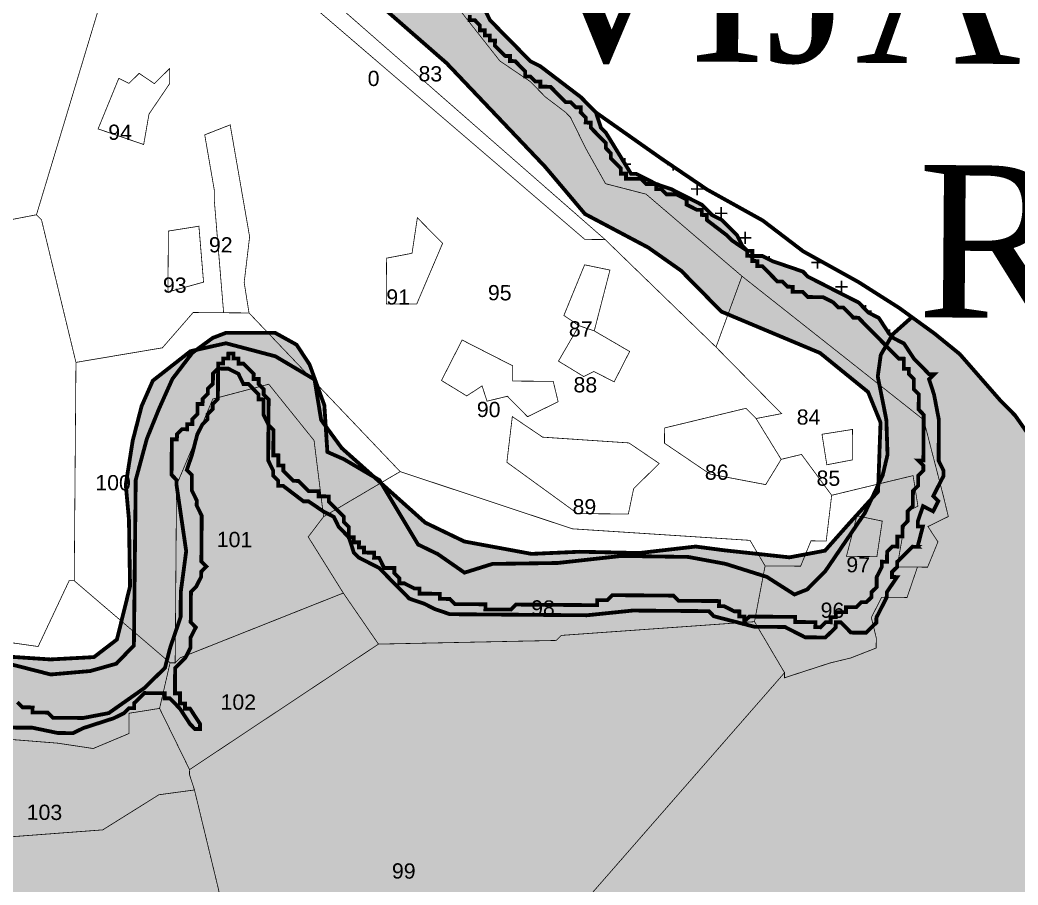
# Model space of a CAD drawing. Header units: metres. Extents: x 317370 to 326712, y 1824935 to 1838812.
# Drawn here: x 324540 to 325332, y 1826476 to 1827162 of the extents above; entities that cross this region are included whole.
import ezdxf

# ---------------------------------------------------------------- set-up
doc = ezdxf.new("R2010")
doc.units = ezdxf.units.M
doc.header["$MEASUREMENT"] = 0
for name, color, linetype in [('CRZ LINE FOR RIVER OR CREEK', 84, 'Continuous'), ('HAZARDS LINE', 1, 'Continuous'), ('INTERTIDAL ZONE', 5, 'Continuous'), ('LOW TIDE LINE', 5, 'Continuous'), ('MANGROOVE', 112, 'Continuous'), ('NDZ-200M FROM CRZ', 30, 'Continuous'), ('RIVER', 4, 'Continuous'), ('RIVER TEXT', 7, 'Continuous'), ('SURVEY NO.', 7, 'Continuous'), ('SURVEY PLOT BOUNDARY', 35, 'Continuous')]:
    doc.layers.add(name, color=color, linetype=linetype)
doc.layers.add('HIGH TIDE LINE', color=7, linetype='Continuous', true_color=0xff00c5)
doc.styles.add('PDF Arial', font='arial.ttf')
doc.styles.get("Standard").update_dxf_attribs({"font": 'times.ttf'})

# ---------------------------------------------------------------- blocks, each defined once
blk = doc.blocks.new('81')
at = {"layer": 'INTERTIDAL ZONE'}
h = blk.add_hatch(dxfattribs=at)
h.set_pattern_fill('CROSS', color=256, scale=3.023389, angle=-0.45083)
h.set_pattern_definition([(359.54917, (306983.874, 1824194.798), (19.348987, 19.046862), [9.59926, -28.79778]), (89.54917, (306988.635, 1824189.961), (-19.046862, 19.348987), [9.59926, -28.79778])])
h.paths.add_polyline_path([(325205.59, 1826954.33), (325161.44, 1826978.87), (325129.38, 1827003.31), (325085.23, 1827027.85), (325049.15, 1827052.32), (324997.03, 1827089.02), (325000.97, 1827076.89), (325004.97, 1827072.83), (325024.87, 1827040.42), (325028.9, 1827040.39), (325044.96, 1827032.2), (325057.02, 1827028.07), (325081.11, 1827015.79), (325089.11, 1827007.66), (325097.14, 1827003.57), (325105.13, 1826995.44), (325109.13, 1826991.38), (325113.1, 1826983.28), (325117.1, 1826979.22), (325121.13, 1826979.19), (325121.1, 1826975.16), (325129.16, 1826975.09), (325137.19, 1826971), (325161.31, 1826962.74), (325165.31, 1826958.68), (325181.37, 1826950.49), (325205.46, 1826938.21), (325213.46, 1826930.08), (325221.49, 1826925.99), (325229.45, 1826913.83), (325231.7, 1826911.54), (325232.55, 1826913), (325247.78, 1826926.58), (325237.67, 1826933.92)])
at = {"layer": 'MANGROOVE'}
h = blk.add_hatch(dxfattribs=at)
h.set_pattern_fill('GRASS', color=256, scale=0.604678, angle=-0.45083)
h.set_pattern_definition([(89.54917, (306983.874, 1824194.798), (-10.7745325, 10.9454397), [2.879778, -18.840867]), (44.54917, (306983.874, 1824194.798), (-10.774532, 10.94544), [2.879778, -12.479037]), (134.54917, (306983.874, 1824194.798), (-10.94544, -10.774532), [2.879778, -12.479037])])
h.paths.add_polyline_path([(325443.81, 1826492.85), (325440.1, 1826533.2), (325432.36, 1826573.57), (325428.48, 1826593.76), (325412.68, 1826634.2), (325393.19, 1826719.02), (325373.48, 1826775.62), (325369.51, 1826783.71), (325349.65, 1826820.15), (325329.71, 1826848.53), (325321.72, 1826856.66), (325317.72, 1826860.72), (325285.76, 1826897.26), (325265.73, 1826913.54), (325247.78, 1826926.58), (325232.55, 1826913), (325223.07, 1826896.62), (325220.69, 1826879.45), (325227.52, 1826845.01), (325228.43, 1826817.34), (325224.56, 1826800.93), (325210.48, 1826771.14), (325179.03, 1826724.92), (325164.7, 1826710.45), (325154.57, 1826706.42), (325132.61, 1826720.42), (325099.78, 1826730.77), (325070.27, 1826736.24), (325017.17, 1826737.03), (324966.63, 1826731.45), (324914.82, 1826730.69), (324892.69, 1826723.76), (324871.49, 1826738.51), (324855.84, 1826746.11), (324825.2, 1826797.18), (324796.9, 1826813.85), (324783.86, 1826819.56), (324781.46, 1826856.7), (324769.75, 1826888.93), (324759.4, 1826904.71), (324742.27, 1826914.19), (324703.37, 1826914.12), (324692.86, 1826910.1), (324676.69, 1826898.26), (324660.82, 1826877.46), (324650.15, 1826853.62), (324640.62, 1826830.14), (324631.76, 1826797.32), (324630.3, 1826665.98), (324616.35, 1826651.51), (324595.73, 1826645.69), (324564.29, 1826642.95), (324528.08, 1826652.2), (324484.11, 1826673.11), (324465.62, 1826699.04), (324453.17, 1826732.78), (324404.83, 1826791.99), (324379.88, 1826805.65), (324352.56, 1826804.37), (324321.88, 1826803.11), (324204.26, 1826845.21), (324196.63, 1826872.93), (324180.3, 1826889.5), (324143.03, 1826906.62), (324113.13, 1826908.72), (324071.87, 1826894.84), (324019.2, 1826873.56), (323994.13, 1826872.26), (323968.41, 1826884.42), (323939.32, 1826894.37), (323904.1, 1826886.42), (323858.36, 1826872.21), (323820.02, 1826858.29), (323790.38, 1826847.68), (323774.94, 1826833.22), (323766.16, 1826811.61), (323759.21, 1826783.64), (323759.49, 1826772.95), (323772.91, 1826768.36), (323781.08, 1826755.9), (323783.93, 1826750.08), (323785.48, 1826747.7), (323790.96, 1826732.33), (323788.83, 1826716.85), (323788.79, 1826711.49), (323788.73, 1826703.42), (323788.63, 1826691.33), (323784.51, 1826679.27), (323780.35, 1826663.17), (323776.16, 1826643.05), (323788.22, 1826638.92), (323812.4, 1826638.73), (323836.59, 1826638.54), (323848.62, 1826630.38), (323860.71, 1826630.29), (323876.86, 1826634.19), (323884.96, 1826638.16), (323897.11, 1826646.13), (323909.24, 1826650.06), (323917.33, 1826654.03), (323929.52, 1826666.03), (323933.55, 1826666), (323941.67, 1826674), (323953.77, 1826673.9), (323965.89, 1826677.84), (323986.04, 1826677.68), (323994.14, 1826681.65), (323998.2, 1826685.65), (324006.32, 1826693.65), (324018.42, 1826693.55), (324022.45, 1826693.52), (324038.57, 1826693.39), (324054.73, 1826697.3), (324066.79, 1826693.17), (324082.85, 1826684.98), (324094.84, 1826672.79), (324106.81, 1826656.57), (324110.78, 1826648.48), (324114.81, 1826648.45), (324118.74, 1826636.32), (324130.61, 1826608.01), (324138.45, 1826579.72), (324146.35, 1826559.5), (324158.13, 1826519.09), (324165.97, 1826490.81), (324169.84, 1826470.62), (324169.68, 1826450.46), (324169.52, 1826430.31), (324169.27, 1826398.06), (324169.08, 1826373.87), (324176.95, 1826349.62), (324188.92, 1826333.39), (324204.94, 1826321.17), (324237.06, 1826304.79), (324269.18, 1826288.42), (324293.3, 1826280.16), (324321.49, 1826275.91), (324341.64, 1826275.75), (324353.73, 1826275.65), (324365.83, 1826275.56), (324377.92, 1826275.46), (324385.98, 1826275.4), (324414.23, 1826279.21), (324422.29, 1826279.15), (324442.44, 1826278.99), (324486.81, 1826282.67), (324531.15, 1826282.32), (324567.46, 1826286.07), (324591.64, 1826285.88), (324631.89, 1826277.5), (324668.1, 1826269.15), (324716.28, 1826244.58), (324760.46, 1826224.07), (324772.52, 1826219.95), (324792.64, 1826215.76), (324828.86, 1826207.41), (324840.92, 1826203.28), (324893.25, 1826194.81), (324941.62, 1826194.43), (324981.96, 1826198.14), (325014.21, 1826197.89), (325018.24, 1826197.86), (325034.39, 1826201.76), (325111.04, 1826209.22), (325163.41, 1826204.78), (325167.44, 1826204.75), (325175.53, 1826208.71), (325207.84, 1826216.52), (325228.03, 1826220.4), (325232.09, 1826224.4), (325252.31, 1826232.3), (325264.43, 1826236.24), (325280.62, 1826244.17), (325284.65, 1826244.14), (325296.8, 1826252.11), (325333.27, 1826276.01), (325361.71, 1826304.01), (325406.4, 1826348), (325430.9, 1826388.13), (325443.31, 1826428.35), (325447.72, 1826476.69)])
at = {"layer": 'NDZ-200M FROM CRZ'}
h = blk.add_hatch(dxfattribs=at)
h.set_pattern_fill('CROSS', color=256, scale=3.023389, angle=-0.45083)
h.set_pattern_definition([(359.54917, (306983.874, 1824194.798), (19.348987, 19.046862), [9.59926, -28.79778]), (89.54917, (306988.635, 1824189.961), (-19.046862, 19.348987), [9.59926, -28.79778])])
h.paths.add_polyline_path([(325227.83, 1826708.23), (325235.99, 1826720.26), (325231.96, 1826720.29), (325231.99, 1826724.32), (325236.05, 1826728.32), (325236.09, 1826732.35), (325240.15, 1826736.35), (325248.27, 1826744.35), (325252.3, 1826744.32), (325256.46, 1826760.41), (325252.43, 1826760.44), (325252.46, 1826764.48), (325256.59, 1826776.54), (325264.62, 1826772.44), (325268.71, 1826780.47), (325264.71, 1826784.54), (325272.9, 1826800.6), (325272.93, 1826804.63), (325268.97, 1826812.73), (325269.22, 1826844.98), (325265.35, 1826865.17), (325261.41, 1826877.29), (325265.48, 1826881.29), (325261.44, 1826881.32), (325257.45, 1826885.39), (325249.45, 1826893.51), (325241.48, 1826905.67), (325233.45, 1826909.76), (325229.45, 1826913.83), (325221.49, 1826925.99), (325213.46, 1826930.08), (325205.46, 1826938.21), (325181.37, 1826950.49), (325165.31, 1826958.68), (325161.31, 1826962.74), (325137.19, 1826971), (325129.16, 1826975.09), (325121.1, 1826975.16), (325121.13, 1826979.19), (325117.1, 1826979.22), (325113.1, 1826983.28), (325109.13, 1826991.38), (325105.13, 1826995.44), (325097.14, 1827003.57), (325089.11, 1827007.66), (325081.11, 1827015.79), (325057.02, 1827028.07), (325044.96, 1827032.2), (325028.9, 1827040.39), (325024.87, 1827040.42), (325004.97, 1827072.83), (325000.97, 1827076.89), (324997.03, 1827089.02), (324993.03, 1827093.08), (324985.04, 1827101.21), (324952.98, 1827125.65), (324944.95, 1827129.74), (324940.95, 1827133.81), (324912.96, 1827162.25), (324908.99, 1827170.34), (324904.99, 1827174.41), (324900.96, 1827174.44), (324884.93, 1827186.66), (324884.96, 1827190.69), (324868.97, 1827206.94), (324856.97, 1827219.13), (324844.97, 1827231.32), (324840.98, 1827235.38), (324816.92, 1827251.7), (324804.89, 1827259.86), (324796.86, 1827263.95), (324788.83, 1827268.05), (324784.83, 1827272.11), (324760.71, 1827280.36), (324756.71, 1827284.43), (324724.46, 1827284.68), (324720.46, 1827288.74), (324712.4, 1827288.81), (324704.41, 1827296.93), (324668.32, 1827321.41), (324648.29, 1827337.69), (324640.29, 1827345.82), (324636.29, 1827349.88), (324628.3, 1827358.01), (324624.27, 1827358.04), (324620.27, 1827362.1), (324575.93, 1827362.45), (324543.75, 1827370.77), (324523.62, 1827374.96), (324491.41, 1827379.24), (324475.29, 1827379.37), (324459.23, 1827387.56), (324427.01, 1827391.84), (324418.98, 1827395.94), (324410.92, 1827396), (324406.92, 1827400.07), (324394.83, 1827400.16), (324386.74, 1827396.19), (324362.52, 1827392.35), (324358.46, 1827388.35), (324350.4, 1827388.42), (324342.3, 1827384.45), (324326.18, 1827384.57), (324322.12, 1827380.57), (324310.03, 1827380.67), (324297.96, 1827384.8), (324281.87, 1827388.95), (324257.78, 1827401.24), (324233.69, 1827413.52), (324201.58, 1827429.9), (324185.52, 1827438.09), (324181.52, 1827442.16), (324173.52, 1827450.28), (324173.58, 1827458.35), (324169.65, 1827470.47), (324162.12, 1827539.07), (324162.22, 1827551.16), (324154.32, 1827571.38), (324146.35, 1827583.54), (324110.49, 1827636.23), (324062.62, 1827701.12), (324042.63, 1827721.43), (324038.66, 1827729.53), (324034.69, 1827737.62), (324030.7, 1827741.68), (324026.73, 1827749.78), (323986.86, 1827806.54), (323954.9, 1827843.07), (323938.91, 1827859.32), (323930.85, 1827859.39), (323926.85, 1827863.45), (323922.82, 1827863.48), (323922.85, 1827867.51), (323918.88, 1827875.61), (323918.91, 1827879.64), (323910.91, 1827887.77), (323902.92, 1827895.89), (323870.92, 1827928.4), (323862.93, 1827936.52), (323851.02, 1827960.81), (323836.2, 1827980.9), (323793.24, 1827955.47), (323830.39, 1827900.49), (323954.07, 1827777.29), (324055.99, 1827626.58), (324109.79, 1827547.54), (324119.29, 1827474.9), (324136.99, 1827418.32), (324155.35, 1827380.03), (324209.92, 1827345.91), (324276.71, 1827330.3), (324329.8, 1827332.13), (324391.58, 1827351.02), (324491.03, 1827330.87), (324559.44, 1827316.22), (324614.42, 1827305.39), (324671.99, 1827261.07), (324716.02, 1827236.37), (324752.27, 1827232.05), (324764.33, 1827227.92), (324878.43, 1827128.25), (324956.65, 1827045.97), (324988.34, 1827008.45), (325038.51, 1826981.85), (325064.57, 1826963.5), (325096.56, 1826931), (325174.91, 1826898.13), (325213.01, 1826867.14), (325222.88, 1826842.93), (325220.94, 1826788.15), (325198.03, 1826762.89), (325178.82, 1826741.22), (325150.6, 1826735.91), (325099.1, 1826741.49), (325076.16, 1826744.49), (325031.4, 1826739.36), (324984.21, 1826740.38), (324945.9, 1826738.67), (324892.61, 1826748.5), (324861.45, 1826763.52), (324795.27, 1826822.63), (324778.91, 1826844.94), (324773.66, 1826877.1), (324742.58, 1826895.5), (324703.34, 1826905.87), (324675.2, 1826899.55), (324645.33, 1826876.16), (324636.44, 1826856), (324629.36, 1826828.52), (324623.86, 1826793.61), (324626.36, 1826766.2), (324627.25, 1826712.95), (324616.84, 1826670.7), (324598.59, 1826656.73), (324564.05, 1826654.88), (324528.05, 1826657.29), (324477.86, 1826681.87), (324448.28, 1826711.1), (324436.46, 1826753.21), (324425.2, 1826783.17), (324391.98, 1826799.56), (324335.68, 1826817.62), (324290.95, 1826819.24), (324313.27, 1826760.79), (324325.33, 1826763.71), (324357.57, 1826763.45), (324377.63, 1826751.2), (324381.66, 1826751.17), (324385.66, 1826747.11), (324385.63, 1826743.07), (324397.5, 1826714.76), (324409.43, 1826694.51), (324409.37, 1826686.45), (324405.34, 1826686.48), (324405.27, 1826678.41), (324409.31, 1826678.38), (324417.27, 1826666.22), (324425.24, 1826654.07), (324441.3, 1826645.88), (324445.33, 1826645.85), (324473.39, 1826625.47), (324485.45, 1826621.34), (324497.47, 1826613.18), (324509.54, 1826609.06), (324525.63, 1826604.9), (324533.66, 1826600.8), (324549.78, 1826600.68), (324569.9, 1826596.49), (324581.99, 1826596.39), (324590.09, 1826600.36), (324614.33, 1826608.23), (324622.43, 1826612.2), (324626.49, 1826616.2), (324630.52, 1826616.17), (324630.55, 1826620.2), (324638.68, 1826628.2), (324654.8, 1826628.07), (324654.77, 1826624.04), (324658.8, 1826624.01), (324666.8, 1826615.88), (324674.76, 1826603.72), (324678.76, 1826599.66), (324682.79, 1826599.63), (324682.83, 1826603.66), (324674.86, 1826615.82), (324670.83, 1826615.85), (324670.86, 1826619.88), (324666.83, 1826619.91), (324666.89, 1826627.98), (324662.86, 1826628.01), (324663.02, 1826648.16), (324671.15, 1826656.16), (324675.24, 1826664.19), (324675.3, 1826672.26), (324679.4, 1826680.29), (324675.4, 1826684.35), (324675.59, 1826708.54), (324679.65, 1826712.54), (324683.75, 1826720.57), (324683.78, 1826724.6), (324687.84, 1826728.6), (324683.84, 1826732.67), (324684.13, 1826768.95), (324680.16, 1826777.04), (324680.19, 1826781.07), (324676.22, 1826789.17), (324676.32, 1826801.26), (324672.32, 1826805.33), (324676.45, 1826817.39), (324680.6, 1826833.48), (324684.7, 1826841.51), (324688.76, 1826845.51), (324688.79, 1826849.54), (324692.85, 1826853.54), (324692.89, 1826857.58), (324696.95, 1826861.57), (324697.14, 1826885.76), (324705.2, 1826885.7), (324713.23, 1826881.6), (324717.2, 1826873.51), (324721.23, 1826873.48), (324729.23, 1826865.35), (324729.19, 1826861.32), (324733.23, 1826861.29), (324733.13, 1826849.2), (324737.1, 1826841.1), (324736.88, 1826812.88), (324740.84, 1826804.79), (324740.81, 1826800.75), (324744.81, 1826796.69), (324744.78, 1826792.66), (324748.81, 1826792.63), (324764.84, 1826780.41), (324768.87, 1826780.38), (324780.9, 1826772.22), (324788.93, 1826768.12), (324792.89, 1826760.03), (324796.89, 1826755.97), (324800.89, 1826751.9), (324804.83, 1826739.78), (324808.83, 1826735.71), (324824.89, 1826727.52), (324832.88, 1826719.4), (324836.88, 1826715.33), (324840.88, 1826711.27), (324848.88, 1826703.15), (324860.94, 1826699.02), (324868.97, 1826694.92), (324881.03, 1826690.8), (324989.86, 1826689.94), (325026.17, 1826693.69), (325086.63, 1826693.21), (325090.63, 1826689.15), (325106.72, 1826684.99), (325122.81, 1826680.83), (325147, 1826680.64), (325163.06, 1826672.45), (325179.18, 1826672.32), (325187.31, 1826680.32), (325187.34, 1826684.36), (325191.37, 1826684.32), (325195.37, 1826680.26), (325199.37, 1826676.2), (325211.46, 1826676.1), (325219.58, 1826684.1), (325219.61, 1826688.13), (325227.8, 1826704.2)])
at = {"layer": 'CRZ LINE FOR RIVER OR CREEK', "ltscale": 0.1, "const_width": 3.02, "flags": 128}
blk.add_lwpolyline([(324764.33, 1827227.92), (324878.43, 1827128.25), (324956.65, 1827045.97), (324988.34, 1827008.45), (325038.51, 1826981.85), (325064.57, 1826963.5), (325096.56, 1826931), (325174.91, 1826898.13), (325213.01, 1826867.14), (325222.88, 1826842.93), (325220.94, 1826788.15), (325198.03, 1826762.89), (325178.82, 1826741.22), (325150.6, 1826735.91), (325099.1, 1826741.49), (325076.16, 1826744.49), (325031.4, 1826739.36), (324984.21, 1826740.38), (324945.9, 1826738.67), (324892.61, 1826748.5), (324861.45, 1826763.52), (324795.27, 1826822.63), (324778.91, 1826844.94), (324773.66, 1826877.1), (324742.58, 1826895.5), (324703.34, 1826905.87), (324675.2, 1826899.55), (324645.33, 1826876.16), (324636.44, 1826856), (324629.36, 1826828.52), (324623.86, 1826793.61), (324626.36, 1826766.2), (324627.25, 1826712.95), (324616.84, 1826670.7), (324598.59, 1826656.73), (324564.05, 1826654.88), (324528.05, 1826657.29)], dxfattribs=at)
at = {"layer": 'HAZARDS LINE', "lineweight": 18, "const_width": 3.02}
blk.add_lwpolyline([(324896.87, 1827166.41), (324896.83, 1827162.38), (324900.87, 1827162.34), (324904.86, 1827158.28), (324904.83, 1827154.25), (324908.86, 1827154.22), (324908.83, 1827150.19), (324912.86, 1827150.15), (324912.83, 1827146.12), (324916.86, 1827146.09), (324916.83, 1827142.06), (324920.83, 1827138), (324924.83, 1827133.93), (324928.86, 1827133.9), (324928.83, 1827129.87), (324932.86, 1827129.84), (324936.86, 1827125.78), (324940.86, 1827121.71), (324940.82, 1827117.68), (324944.85, 1827117.65), (324948.85, 1827113.59), (324952.88, 1827113.55), (324952.85, 1827109.52), (324956.88, 1827109.49), (324960.91, 1827109.46), (324964.91, 1827105.4), (324968.91, 1827101.33), (324972.91, 1827097.27), (324976.94, 1827097.24), (324980.94, 1827093.18), (324984.97, 1827093.14), (324984.94, 1827089.11), (324988.94, 1827085.05), (324988.91, 1827081.02), (324992.94, 1827080.99), (324992.91, 1827076.95), (324996.91, 1827072.89), (325000.9, 1827068.83), (325004.9, 1827064.77), (325004.87, 1827060.73), (325008.87, 1827056.67), (325008.84, 1827052.64), (325012.84, 1827048.58), (325016.84, 1827044.51), (325016.81, 1827040.48), (325020.84, 1827040.45), (325020.8, 1827036.42), (325024.84, 1827036.39), (325028.87, 1827036.36), (325032.9, 1827036.32), (325036.9, 1827032.26), (325044.96, 1827032.2), (325044.93, 1827028.17), (325048.96, 1827028.13), (325052.96, 1827024.07), (325056.99, 1827024.04), (325061.02, 1827024.01), (325069.05, 1827019.91), (325069.02, 1827015.88), (325077.05, 1827011.79), (325081.08, 1827011.75), (325081.04, 1827007.72), (325085.07, 1827007.69), (325085.04, 1827003.66), (325101.07, 1826991.44), (325105.07, 1826987.38), (325117.1, 1826979.22), (325117.07, 1826975.19), (325121.1, 1826975.16), (325121.07, 1826971.12), (325125.1, 1826971.09), (325125.07, 1826967.06), (325129.1, 1826967.03), (325133.1, 1826962.97), (325137.09, 1826958.9), (325141.09, 1826954.84), (325145.12, 1826954.81), (325149.12, 1826950.74), (325153.15, 1826950.71), (325153.12, 1826946.68), (325157.15, 1826946.65), (325161.18, 1826946.62), (325165.18, 1826942.55), (325173.24, 1826942.49), (325177.27, 1826942.46), (325185.3, 1826938.36), (325189.3, 1826934.3), (325193.33, 1826934.27), (325201.33, 1826926.14), (325205.36, 1826926.11), (325209.36, 1826922.05), (325213.36, 1826917.99), (325217.36, 1826913.92), (325221.36, 1826909.86), (325225.36, 1826905.8), (325229.36, 1826901.73), (325233.36, 1826897.67), (325237.36, 1826893.61), (325241.39, 1826893.58), (325241.35, 1826889.54), (325241.32, 1826885.51), (325245.35, 1826885.48), (325245.32, 1826881.45), (325249.32, 1826877.39), (325249.29, 1826873.36), (325249.26, 1826869.32), (325253.26, 1826865.26), (325253.22, 1826861.23), (325253.19, 1826857.2), (325253.16, 1826853.17), (325257.16, 1826849.1), (325257.13, 1826845.07), (325257.1, 1826841.04), (325257.07, 1826837.01), (325257.03, 1826832.98), (325257, 1826828.95), (325256.97, 1826824.91), (325256.94, 1826820.88), (325256.91, 1826816.85), (325256.87, 1826812.82), (325252.84, 1826812.85), (325256.84, 1826808.79), (325256.81, 1826804.76), (325252.75, 1826800.76), (325252.72, 1826796.73), (325252.69, 1826792.7), (325248.62, 1826788.7), (325248.59, 1826784.66), (325248.56, 1826780.63), (325248.53, 1826776.6), (325244.47, 1826772.6), (325244.4, 1826764.54), (325240.34, 1826760.54), (325240.31, 1826756.51), (325240.28, 1826752.48), (325236.25, 1826752.51), (325236.21, 1826748.48), (325236.18, 1826744.45), (325232.15, 1826744.48), (325228.09, 1826740.48), (325228.06, 1826736.45), (325228.03, 1826732.41), (325223.99, 1826732.45), (325223.96, 1826728.42), (325219.87, 1826720.38), (325219.84, 1826716.35), (325219.8, 1826712.32), (325215.74, 1826708.32), (325215.71, 1826704.29), (325211.65, 1826700.29), (325207.62, 1826700.32), (325203.56, 1826696.32), (325199.52, 1826696.35), (325195.49, 1826696.39), (325195.46, 1826692.35), (325191.43, 1826692.39), (325187.4, 1826692.42), (325187.37, 1826688.39), (325183.34, 1826688.42), (325183.31, 1826684.39), (325179.28, 1826684.42), (325175.21, 1826680.42), (325171.18, 1826680.45), (325171.21, 1826684.48), (325167.18, 1826684.51), (325163.15, 1826684.55), (325159.12, 1826684.58), (325155.09, 1826684.61), (325155.12, 1826688.64), (325151.09, 1826688.67), (325147.06, 1826688.7), (325143.03, 1826688.74), (325139, 1826688.77), (325130.94, 1826688.83), (325126.91, 1826688.86), (325122.88, 1826688.89), (325118.85, 1826688.93), (325114.78, 1826684.93), (325114.81, 1826688.96), (325110.78, 1826688.99), (325110.82, 1826693.02), (325106.79, 1826693.05), (325098.76, 1826697.15), (325094.72, 1826697.18), (325094.76, 1826701.21), (325082.66, 1826701.31), (325078.63, 1826701.34), (325074.6, 1826701.37), (325070.57, 1826701.4), (325066.54, 1826701.43), (325062.51, 1826701.46), (325058.51, 1826705.53), (325054.48, 1826705.56), (325050.45, 1826705.59), (325038.36, 1826705.69), (325030.3, 1826705.75), (325026.27, 1826705.78), (325018.2, 1826705.84), (325014.17, 1826705.88), (325010.14, 1826705.91), (325006.08, 1826701.91), (325002.05, 1826701.94), (324998.02, 1826701.97), (324997.99, 1826697.94), (324993.96, 1826697.97), (324989.92, 1826698), (324985.89, 1826698.04), (324981.86, 1826698.07), (324977.83, 1826698.1), (324973.8, 1826698.13), (324969.77, 1826698.16), (324957.68, 1826698.26), (324953.65, 1826698.29), (324945.59, 1826698.35), (324941.56, 1826698.38), (324933.49, 1826698.45), (324929.43, 1826694.45), (324925.4, 1826694.48), (324921.37, 1826694.51), (324917.34, 1826694.54), (324913.31, 1826694.57), (324909.28, 1826694.61), (324909.31, 1826698.64), (324905.28, 1826698.67), (324901.25, 1826698.7), (324897.22, 1826698.73), (324893.19, 1826698.76), (324889.16, 1826698.8), (324885.13, 1826698.83), (324881.13, 1826702.89), (324877.1, 1826702.92), (324873.06, 1826702.95), (324873.1, 1826706.99), (324869.07, 1826707.02), (324865.03, 1826707.05), (324861, 1826707.08), (324856.97, 1826707.11), (324857.01, 1826711.14), (324852.97, 1826711.18), (324844.94, 1826715.27), (324840.91, 1826715.3), (324840.95, 1826719.33), (324836.95, 1826723.4), (324836.98, 1826727.43), (324832.95, 1826727.46), (324828.92, 1826727.49), (324824.95, 1826735.59), (324820.92, 1826735.62), (324820.95, 1826739.65), (324816.92, 1826739.68), (324812.89, 1826739.71), (324812.92, 1826743.74), (324808.89, 1826743.78), (324808.92, 1826747.81), (324804.89, 1826747.84), (324804.92, 1826751.87), (324800.89, 1826751.9), (324800.92, 1826755.93), (324800.96, 1826759.97), (324796.96, 1826764.03), (324796.99, 1826768.06), (324792.99, 1826772.12), (324788.99, 1826776.19), (324784.99, 1826780.25), (324785.02, 1826784.28), (324780.99, 1826784.31), (324776.96, 1826784.34), (324776.99, 1826788.38), (324772.96, 1826788.41), (324768.93, 1826788.44), (324764.93, 1826792.5), (324760.93, 1826796.56), (324756.9, 1826796.6), (324752.9, 1826800.66), (324748.9, 1826804.72), (324748.94, 1826808.75), (324744.91, 1826808.79), (324744.94, 1826812.82), (324744.97, 1826816.85), (324740.94, 1826816.88), (324740.97, 1826820.91), (324741, 1826824.94), (324741.03, 1826828.97), (324741.06, 1826833.01), (324741.1, 1826837.04), (324737.1, 1826841.1), (324737.13, 1826845.13), (324737.16, 1826849.16), (324737.19, 1826853.19), (324737.22, 1826857.23), (324737.26, 1826861.26), (324733.26, 1826865.32), (324733.29, 1826869.35), (324729.29, 1826873.42), (324729.32, 1826877.45), (324725.29, 1826877.48), (324725.32, 1826881.51), (324721.32, 1826885.57), (324717.32, 1826889.64), (324713.29, 1826889.67), (324713.33, 1826893.7), (324709.29, 1826893.73), (324709.33, 1826897.76), (324705.3, 1826897.79), (324705.26, 1826893.76), (324701.23, 1826893.79), (324701.2, 1826889.76), (324697.17, 1826889.79), (324697.14, 1826885.76), (324693.08, 1826881.76), (324693.04, 1826877.73), (324693.01, 1826873.7), (324688.95, 1826869.7), (324688.92, 1826865.67), (324684.86, 1826861.67), (324684.82, 1826857.64), (324680.79, 1826857.67), (324680.76, 1826853.64), (324680.73, 1826849.61), (324676.67, 1826845.61), (324676.64, 1826841.58), (324672.61, 1826841.61), (324672.57, 1826837.58), (324668.54, 1826837.61), (324664.48, 1826833.61), (324664.45, 1826829.58), (324660.42, 1826829.61), (324660.39, 1826825.58), (324660.35, 1826821.55), (324660.32, 1826817.51), (324660.29, 1826813.48), (324660.26, 1826809.45), (324660.23, 1826805.42), (324660.2, 1826801.39), (324664.19, 1826797.33), (324664.16, 1826793.29), (324671.81, 1826740.82), (324667.53, 1826708.6), (324667.37, 1826688.45), (324659.12, 1826664.32), (324654.96, 1826648.23), (324638.71, 1826632.23), (324610.34, 1826612.29), (324590.15, 1826608.42), (324582.09, 1826608.48), (324578.06, 1826608.52), (324574.03, 1826608.55), (324570, 1826608.58), (324565.97, 1826608.61), (324561.97, 1826612.67), (324557.94, 1826612.71), (324553.91, 1826612.74), (324549.87, 1826612.77), (324549.91, 1826616.8), (324541.84, 1826616.86), (324537.85, 1826620.93)], dxfattribs=at)
at = {"layer": 'HIGH TIDE LINE', "lineweight": 35, "const_width": 3.02}
blk.add_lwpolyline([(324533.66, 1826600.8), (324549.78, 1826600.68), (324569.9, 1826596.49), (324581.99, 1826596.39), (324590.09, 1826600.36), (324614.33, 1826608.23), (324622.43, 1826612.2), (324626.49, 1826616.2), (324630.52, 1826616.17), (324630.55, 1826620.2), (324638.68, 1826628.2), (324654.8, 1826628.07), (324654.77, 1826624.04), (324658.8, 1826624.01), (324666.8, 1826615.88), (324674.76, 1826603.72), (324678.76, 1826599.66), (324682.79, 1826599.63), (324682.83, 1826603.66), (324674.86, 1826615.82), (324670.83, 1826615.85), (324670.86, 1826619.88), (324666.83, 1826619.91), (324666.89, 1826627.98), (324662.86, 1826628.01), (324663.02, 1826648.16), (324671.15, 1826656.16), (324675.24, 1826664.19), (324675.3, 1826672.26), (324679.4, 1826680.29), (324675.4, 1826684.35), (324675.59, 1826708.54), (324679.65, 1826712.54), (324683.75, 1826720.57), (324683.78, 1826724.6), (324687.84, 1826728.6), (324683.84, 1826732.67), (324684.13, 1826768.95), (324680.16, 1826777.04), (324680.19, 1826781.07), (324676.22, 1826789.17), (324676.32, 1826801.26), (324672.32, 1826805.33), (324676.45, 1826817.39), (324680.6, 1826833.48), (324684.7, 1826841.51), (324688.76, 1826845.51), (324688.79, 1826849.54), (324692.85, 1826853.54), (324692.89, 1826857.58), (324696.95, 1826861.57), (324697.14, 1826885.76), (324705.2, 1826885.7), (324713.23, 1826881.6), (324717.2, 1826873.51), (324721.23, 1826873.48), (324729.23, 1826865.35), (324729.19, 1826861.32), (324733.23, 1826861.29), (324733.13, 1826849.2), (324737.1, 1826841.1), (324736.88, 1826812.88), (324740.84, 1826804.79), (324740.81, 1826800.75), (324744.81, 1826796.69), (324744.78, 1826792.66), (324748.81, 1826792.63), (324764.84, 1826780.41), (324768.87, 1826780.38), (324780.9, 1826772.22), (324788.93, 1826768.12), (324792.89, 1826760.03), (324796.89, 1826755.97), (324800.89, 1826751.9), (324804.83, 1826739.78), (324808.83, 1826735.71), (324824.89, 1826727.52), (324832.88, 1826719.4), (324836.88, 1826715.33), (324840.88, 1826711.27), (324848.88, 1826703.15), (324860.94, 1826699.02), (324868.97, 1826694.92), (324881.03, 1826690.8), (324989.86, 1826689.94), (325026.17, 1826693.69), (325086.63, 1826693.21), (325090.63, 1826689.15), (325106.72, 1826684.99), (325122.81, 1826680.83), (325147, 1826680.64), (325163.06, 1826672.45), (325179.18, 1826672.32), (325187.31, 1826680.32), (325187.34, 1826684.36), (325191.37, 1826684.32), (325195.37, 1826680.26), (325199.37, 1826676.2), (325211.46, 1826676.1), (325219.58, 1826684.1), (325219.61, 1826688.13), (325227.8, 1826704.2), (325227.83, 1826708.23), (325235.99, 1826720.26), (325231.96, 1826720.29), (325231.99, 1826724.32), (325236.05, 1826728.32), (325236.09, 1826732.35), (325240.15, 1826736.35), (325248.27, 1826744.35), (325252.3, 1826744.32), (325256.46, 1826760.41), (325252.43, 1826760.44), (325252.46, 1826764.48), (325256.59, 1826776.54), (325264.62, 1826772.44), (325268.71, 1826780.47), (325264.71, 1826784.54), (325272.9, 1826800.6), (325272.93, 1826804.63), (325268.97, 1826812.73), (325269.22, 1826844.98), (325265.35, 1826865.17), (325261.41, 1826877.29), (325265.48, 1826881.29), (325261.44, 1826881.32), (325257.45, 1826885.39), (325249.45, 1826893.51), (325241.48, 1826905.67), (325233.45, 1826909.76), (325229.45, 1826913.83), (325221.49, 1826925.99), (325213.46, 1826930.08), (325205.46, 1826938.21), (325181.37, 1826950.49), (325165.31, 1826958.68), (325161.31, 1826962.74), (325137.19, 1826971), (325129.16, 1826975.09), (325121.1, 1826975.16), (325121.13, 1826979.19), (325117.1, 1826979.22), (325113.1, 1826983.28), (325109.13, 1826991.38), (325105.13, 1826995.44), (325097.14, 1827003.57), (325089.11, 1827007.66), (325081.11, 1827015.79), (325057.02, 1827028.07), (325044.96, 1827032.2), (325028.9, 1827040.39), (325024.87, 1827040.42), (325004.97, 1827072.83), (325000.97, 1827076.89), (324997.03, 1827089.02), (324993.03, 1827093.08), (324985.04, 1827101.21), (324952.98, 1827125.65), (324944.95, 1827129.74), (324940.95, 1827133.81), (324912.96, 1827162.25), (324908.99, 1827170.34)], dxfattribs=at)
blk.add_lwpolyline([(325256.34, 1826744.29), (325252.3, 1826744.32)], close=True, dxfattribs=at)
at = {"layer": 'INTERTIDAL ZONE', "const_width": 3.02, "flags": 128}
blk.add_lwpolyline([(325205.59, 1826954.33), (325161.44, 1826978.87), (325129.38, 1827003.31), (325085.23, 1827027.85), (325049.15, 1827052.32), (324997.03, 1827089.02), (325000.97, 1827076.89), (325004.97, 1827072.83), (325024.87, 1827040.42), (325028.9, 1827040.39), (325044.96, 1827032.2), (325057.02, 1827028.07), (325081.11, 1827015.79), (325089.11, 1827007.66), (325097.14, 1827003.57), (325105.13, 1826995.44), (325109.13, 1826991.38), (325113.1, 1826983.28), (325117.1, 1826979.22), (325121.13, 1826979.19), (325121.1, 1826975.16), (325129.16, 1826975.09), (325137.19, 1826971), (325161.31, 1826962.74), (325165.31, 1826958.68), (325181.37, 1826950.49), (325205.46, 1826938.21), (325213.46, 1826930.08), (325221.49, 1826925.99), (325229.45, 1826913.83), (325231.7, 1826911.54), (325232.55, 1826913), (325247.78, 1826926.58), (325237.67, 1826933.92)], close=True, dxfattribs=at)
at = {"layer": 'LOW TIDE LINE', "lineweight": 18, "const_width": 3.02}
blk.add_lwpolyline([(325349.65, 1826820.15), (325329.71, 1826848.53), (325321.72, 1826856.66), (325317.72, 1826860.72), (325285.76, 1826897.26), (325265.73, 1826913.54), (325237.67, 1826933.92), (325205.59, 1826954.33), (325161.44, 1826978.87), (325129.38, 1827003.31), (325085.23, 1827027.85), (325049.15, 1827052.32), (324997.03, 1827089.02)], dxfattribs=at)
at = {"layer": 'MANGROOVE', "const_width": 3.02, "flags": 128}
blk.add_lwpolyline([(325349.65, 1826820.15), (325329.71, 1826848.53), (325321.72, 1826856.66), (325317.72, 1826860.72), (325285.76, 1826897.26), (325265.73, 1826913.54), (325247.78, 1826926.58), (325232.55, 1826913), (325223.07, 1826896.62), (325220.69, 1826879.45), (325227.52, 1826845.01), (325228.43, 1826817.34), (325224.56, 1826800.93), (325210.48, 1826771.14), (325179.03, 1826724.92), (325164.7, 1826710.45), (325154.57, 1826706.42), (325132.61, 1826720.42), (325099.78, 1826730.77), (325070.27, 1826736.24), (325017.17, 1826737.03), (324966.63, 1826731.45), (324914.82, 1826730.69), (324892.69, 1826723.76), (324871.49, 1826738.51), (324855.84, 1826746.11), (324825.2, 1826797.18), (324796.9, 1826813.85), (324783.86, 1826819.56), (324781.46, 1826856.7), (324769.75, 1826888.93), (324759.4, 1826904.71), (324742.27, 1826914.19), (324703.37, 1826914.12), (324692.86, 1826910.1), (324676.69, 1826898.26), (324660.82, 1826877.46), (324650.15, 1826853.62), (324640.62, 1826830.14), (324631.76, 1826797.32), (324630.3, 1826665.98), (324616.35, 1826651.51), (324595.73, 1826645.69), (324564.29, 1826642.95), (324528.08, 1826652.2)], dxfattribs=at)
at = {"layer": 'RIVER', "flags": 128}
blk.add_lwpolyline([(324908.99, 1827170.34, 3.02, 3.02, 0), (324912.96, 1827162.25, 3.02, 3.02, 0), (324940.95, 1827133.81, 3.02, 3.02, 0), (324944.95, 1827129.74, 3.02, 3.02, 0), (324952.98, 1827125.65, 3.02, 3.02, 0), (324985.04, 1827101.21, 3.02, 3.02, 0), (324993.03, 1827093.08, 3.02, 3.02, 0), (324997.03, 1827089.02, 3.02, 3.02, 0), (325049.15, 1827052.32, 3.02, 3.02, 0), (325085.23, 1827027.85, 3.02, 3.02, 0), (325129.38, 1827003.31, 3.02, 3.02, 0), (325161.44, 1826978.87, 3.02, 3.02, 0), (325205.59, 1826954.33, 3.02, 3.02, 0), (325237.67, 1826933.92, 3.02, 3.02, 0), (325247.78, 1826926.58, 3.02, 3.02, 0), (325265.73, 1826913.54, 3.02, 3.02, 0), (325285.76, 1826897.26, 3.02, 3.02, 0), (325317.72, 1826860.72, 3.02, 3.02, 0), (325321.72, 1826856.66, 3.02, 3.02, 0), (325329.71, 1826848.53, 3.02, 3.02, 0), (325349.65, 1826820.15, 3.02, 3.02, 0)], format="xyseb", dxfattribs=at)
at = {"layer": 'SURVEY PLOT BOUNDARY', "lineweight": 18, "const_width": 0.605}
for points in [[(324772.49, 1826215.92), (325146.71, 1826644.36), (325146.68, 1826640.33), (325183.05, 1826652.14), (325199.21, 1826656.04), (325219.42, 1826663.94), (325219.49, 1826672.01), (325215.58, 1826688.16), (325223.77, 1826704.23), (325243.93, 1826704.07), (325252.18, 1826728.19), (325260.24, 1826728.13), (325268.46, 1826748.22), (325260.49, 1826760.38), (325276.68, 1826768.32), (325272.78, 1826784.47), (325257.13, 1826845.07), (325112.91, 1826959.09), (325036.83, 1827024.2), (325004.65, 1827032.51), (324988.75, 1827060.86), (324976.85, 1827085.14), (324972.85, 1827089.21), (324956.82, 1827101.43), (324944.82, 1827113.62), (324920.77, 1827129.93), (324888.84, 1827170.5)], [(324888.84, 1827170.5), (324920.77, 1827129.93), (324944.82, 1827113.62), (324956.82, 1827101.43), (324972.85, 1827089.21), (324976.85, 1827085.14), (324988.75, 1827060.86), (325004.65, 1827032.51), (325036.83, 1827024.2), (325112.91, 1826959.09), (325092.31, 1826902.81), (325004.3, 1826988.17), (324744.08, 1827215.99)], [(324731.92, 1827208.02), (324988.18, 1826988.3), (325004.3, 1826988.17), (325092.31, 1826902.81), (325144.3, 1826849.99), (325124.11, 1826846.12), (325116.12, 1826854.24), (325051.5, 1826838.63), (325051.4, 1826826.53), (325087.49, 1826802.06), (325131.76, 1826793.65), (325144.01, 1826813.71), (325160.17, 1826817.61), (325184.1, 1826785.17), (325179.78, 1826748.92), (325167.69, 1826749.02), (325159.47, 1826728.92), (325131.26, 1826729.14), (325119.32, 1826749.4), (324978.31, 1826758.57), (324841.61, 1826803.99), (324721.67, 1826929.92), (324717.83, 1826954.14), (324722.15, 1826990.39), (324706.72, 1827079.21), (324686.51, 1827071.3), (324694.22, 1827026.89), (324694.15, 1827018.83), (324701.52, 1826930.08), (324677.33, 1826930.27), (324652.93, 1826902.24), (324584.31, 1826890.68), (324556.98, 1827003.78), (324552.98, 1827007.85), (324623.35, 1827241.13)], [(324532.8, 1827003.97), (324552.98, 1827007.85), (324556.98, 1827003.78), (324584.31, 1826890.68), (324582.95, 1826717.33), (324578.91, 1826717.36), (324554.32, 1826665.15), (324493.92, 1826673.68)], [(324493.92, 1826673.68), (324554.32, 1826665.15), (324578.91, 1826717.36), (324582.95, 1826717.33), (324659.02, 1826652.23), (324650.68, 1826616.01), (324626.46, 1826612.17), (324626.33, 1826596.04), (324598.02, 1826584.17), (324569.84, 1826588.42), (324513.44, 1826592.9)]]:
    blk.add_lwpolyline(points, dxfattribs=at)
for points in [[(324623.35, 1827241.13), (324552.98, 1827007.85), (324532.8, 1827003.97), (324436.31, 1827036.99), (324412.1, 1827033.15), (324392.01, 1827041.37), (324372.07, 1827069.75), (324368.11, 1827077.84), (324356.11, 1827090.03), (324311.87, 1827102.47), (324279.68, 1827110.79), (324271.46, 1827090.69), (324227.16, 1827095.08), (324094.56, 1827148.53), (324156.63, 1827353.66), (324193.01, 1827365.46), (324197.04, 1827365.43), (324209.13, 1827365.34), (324233.25, 1827357.08), (324406.38, 1827331.53), (324495, 1827322.77), (324534.99, 1827282.14), (324623.41, 1827249.19)], [(325004.3, 1826988.17), (324988.18, 1826988.3), (324731.92, 1827208.02), (324623.35, 1827241.13), (324623.41, 1827249.19), (324744.08, 1827215.99)], [(324618.33, 1827116.19), (324626.36, 1827112.09), (324634.49, 1827120.09), (324646.52, 1827111.93), (324658.7, 1827123.93), (324658.61, 1827111.84), (324642.29, 1827087.78), (324638.07, 1827063.62), (324601.89, 1827076)], [(324658.7, 1827123.93), (324646.52, 1827111.93), (324634.49, 1827120.09), (324626.36, 1827112.09), (324618.33, 1827116.19), (324601.89, 1827076), (324638.07, 1827063.62), (324642.29, 1827087.78), (324658.61, 1827111.84)], [(324701.52, 1826930.08), (324694.15, 1827018.83), (324694.22, 1827026.89), (324686.51, 1827071.3), (324706.72, 1827079.21), (324722.15, 1826990.39), (324717.83, 1826954.14), (324721.67, 1826929.92)], [(324830.85, 1826973.41), (324851.04, 1826977.28), (324855.29, 1827005.47), (324875.29, 1826985.15), (324854.75, 1826936.93), (324830.57, 1826937.12)], [(324830.85, 1826973.41), (324830.57, 1826937.12), (324854.75, 1826936.93), (324875.29, 1826985.15), (324855.29, 1827005.47), (324851.04, 1826977.28)], [(324657.69, 1826994.93), (324681.9, 1826998.77), (324685.59, 1826954.39), (324657.31, 1826946.55)], [(324657.69, 1826994.93), (324657.31, 1826946.55), (324685.59, 1826954.39), (324681.9, 1826998.77)], [(324988.02, 1826968.14), (324971.58, 1826927.95), (324983.61, 1826919.79), (324967.26, 1826891.7), (324987.32, 1826879.45), (324995.41, 1826883.42), (325011.47, 1826875.23), (325023.76, 1826899.32), (324995.67, 1826915.67), (325008.14, 1826963.95)], [(325008.14, 1826963.95), (324995.67, 1826915.67), (324983.61, 1826919.79), (324971.58, 1826927.95), (324988.02, 1826968.14)], [(325257.13, 1826845.07), (325272.78, 1826784.47), (325276.68, 1826768.32), (325260.49, 1826760.38), (325268.46, 1826748.22), (325260.24, 1826728.13), (325252.18, 1826728.19), (325236.05, 1826728.32), (325240.28, 1826752.48), (325244.47, 1826772.6), (325252.56, 1826776.57), (325248.72, 1826800.79), (325184.1, 1826785.17), (325160.17, 1826817.61), (325144.01, 1826813.71), (325124.11, 1826846.12), (325144.3, 1826849.99), (325092.31, 1826902.81), (325112.91, 1826959.09)], [(324841.61, 1826803.99), (324780.86, 1826768.19), (324773.28, 1826828.72), (324737.35, 1826873.35), (324692.92, 1826861.61), (324664.16, 1826793.29), (324663.05, 1826652.2), (324659.02, 1826652.23), (324582.95, 1826717.33), (324584.31, 1826890.68), (324652.93, 1826902.24), (324677.33, 1826930.27), (324701.52, 1826930.08), (324721.67, 1826929.92)], [(325023.76, 1826899.32), (325011.47, 1826875.23), (324995.41, 1826883.42), (324987.32, 1826879.45), (324967.26, 1826891.7), (324983.61, 1826919.79), (324995.67, 1826915.67)], [(324890.81, 1826908.43), (324930.95, 1826887.95), (324930.86, 1826875.86), (324963.11, 1826875.61), (324967.01, 1826859.45), (324942.73, 1826847.55), (324926.73, 1826863.8), (324910.58, 1826859.89), (324906.64, 1826872.02), (324894.49, 1826864.05), (324874.43, 1826876.3)], [(324967.01, 1826859.45), (324963.11, 1826875.61), (324930.86, 1826875.86), (324930.95, 1826887.95), (324890.81, 1826908.43), (324874.43, 1826876.3), (324894.49, 1826864.05), (324906.64, 1826872.02), (324910.58, 1826859.89), (324926.73, 1826863.8), (324942.73, 1826847.55)], [(324780.86, 1826768.19), (324768.65, 1826752.16), (324796.51, 1826707.59), (324667.12, 1826656.2), (324663.05, 1826652.2), (324664.16, 1826793.29), (324692.92, 1826861.61), (324737.35, 1826873.35), (324773.28, 1826828.72)], [(324930.64, 1826847.64), (324954.69, 1826831.33), (325023.19, 1826826.75), (325047.24, 1826810.44), (325026.93, 1826790.44), (325022.74, 1826770.31), (324982.43, 1826770.63), (324926.32, 1826811.39)], [(324926.32, 1826811.39), (324982.43, 1826770.63), (325022.74, 1826770.31), (325026.93, 1826790.44), (325047.24, 1826810.44), (325023.19, 1826826.75), (324954.69, 1826831.33), (324930.64, 1826847.64)], [(325124.11, 1826846.12), (325144.01, 1826813.71), (325131.76, 1826793.65), (325087.49, 1826802.06), (325051.4, 1826826.53), (325051.5, 1826838.63), (325116.12, 1826854.24)], [(325176.42, 1826833.61), (325200.63, 1826837.45), (325200.44, 1826813.26), (325180.26, 1826809.39)], [(325176.42, 1826833.61), (325180.26, 1826809.39), (325200.44, 1826813.26), (325200.63, 1826837.45)], [(324965.52, 1826669.97), (324824.41, 1826667.05), (324796.51, 1826707.59), (324768.65, 1826752.16), (324780.86, 1826768.19), (324841.61, 1826803.99), (324978.31, 1826758.57), (325119.32, 1826749.4), (325131.26, 1826729.14), (325122.84, 1826684.86), (324969.58, 1826673.97)], [(325244.47, 1826772.6), (325240.28, 1826752.48), (325236.05, 1826728.32), (325252.18, 1826728.19), (325243.93, 1826704.07), (325223.77, 1826704.23), (325215.58, 1826688.16), (325219.49, 1826672.01), (325219.42, 1826663.94), (325199.21, 1826656.04), (325183.05, 1826652.14), (325146.68, 1826640.33), (325146.71, 1826644.36), (325122.84, 1826684.86), (325131.26, 1826729.14), (325159.47, 1826728.92), (325167.69, 1826749.02), (325179.78, 1826748.92), (325184.1, 1826785.17), (325248.72, 1826800.79), (325252.56, 1826776.57)], [(325204.13, 1826768.89), (325224.25, 1826764.7), (325220, 1826736.51), (325195.81, 1826736.7)], [(325195.81, 1826736.7), (325220, 1826736.51), (325224.25, 1826764.7), (325204.13, 1826768.89)], [(324824.41, 1826667.05), (324674.48, 1826567.44), (324650.68, 1826616.01), (324659.02, 1826652.23), (324663.05, 1826652.2), (324667.12, 1826656.2), (324796.51, 1826707.59)], [(325146.71, 1826644.36), (324772.49, 1826215.92), (324740.94, 1826304.86), (324697.9, 1826470.5), (324678.38, 1826551.28), (324674.45, 1826563.41), (324674.48, 1826567.44), (324824.41, 1826667.05), (324965.52, 1826669.97), (324969.58, 1826673.97), (325122.84, 1826684.86)], [(324650.68, 1826616.01), (324674.48, 1826567.44), (324674.45, 1826563.41), (324678.38, 1826551.28), (324650.14, 1826547.47), (324605.58, 1826519.6), (324508.77, 1826512.3), (324472.56, 1826520.65), (324460.75, 1826557.03), (324497.09, 1826564.81), (324513.44, 1826592.9), (324569.84, 1826588.42), (324598.02, 1826584.17), (324626.33, 1826596.04), (324626.46, 1826612.17)], [(324608.91, 1826430.88), (324475.54, 1826387.58), (324471.51, 1826387.61), (324508.77, 1826512.3), (324605.58, 1826519.6), (324650.14, 1826547.47), (324678.38, 1826551.28), (324697.9, 1826470.5)]]:
    blk.add_lwpolyline(points, close=True, dxfattribs=at)
at = {"layer": 'RIVER TEXT', "insert": (325207.36, 1826924.08), "char_height": 120.9356, "width": 636.749, "attachment_point": 7, "rotation": 359.54917}
blk.add_mtext('\\pxqc;VIJAYADURG RIVER', dxfattribs=at)
at = {"layer": 'SURVEY NO.', "attachment_point": 7, "rotation": 359.54917, "style": 'PDF Arial'}
for s, insert, char_height in [('83', (324856.14, 1827113.62), 12.094), ('0', (324815.8, 1827109.91), 12.09), ('94', (324609.88, 1827067.18), 12.094), ('92', (324689.8, 1826977.86), 12.094), ('93', (324653.27, 1826945.89), 12.094), ('95', (324911.21, 1826939.83), 12.094), ('91', (324830.56, 1826936.43), 12.094), ('87', (324975.48, 1826911.1), 12.094), ('88', (324979.16, 1826866.73), 12.094), ('90', (324902.42, 1826847.17), 12.094), ('84', (325156.32, 1826841.14), 12.094), ('86', (325083.42, 1826797.37), 12.094), ('100', (324599.63, 1826789.08), 12.094), ('85', (325172.06, 1826792.64), 12.094), ('89', (324978.4, 1826769.97), 12.094), ('101', (324696.02, 1826743.97), 12.094), ('97', (325195.71, 1826723.91), 12.094), ('98', (324945.52, 1826689.6), 12.094), ('96', (325175.27, 1826687.79), 12.094), ('102', (324699.04, 1826614.94), 12.094), ('103', (324545.17, 1826527.45), 12.094), ('99', (324835.04, 1826480.82), 12.094)]:
    blk.add_mtext(s, dxfattribs=dict(at, insert=insert, char_height=char_height))

msp = doc.modelspace()

# ---------------------------------------------------------------- block references
msp.add_blockref('81', (0, 0))

doc.saveas('drawing.dxf')
